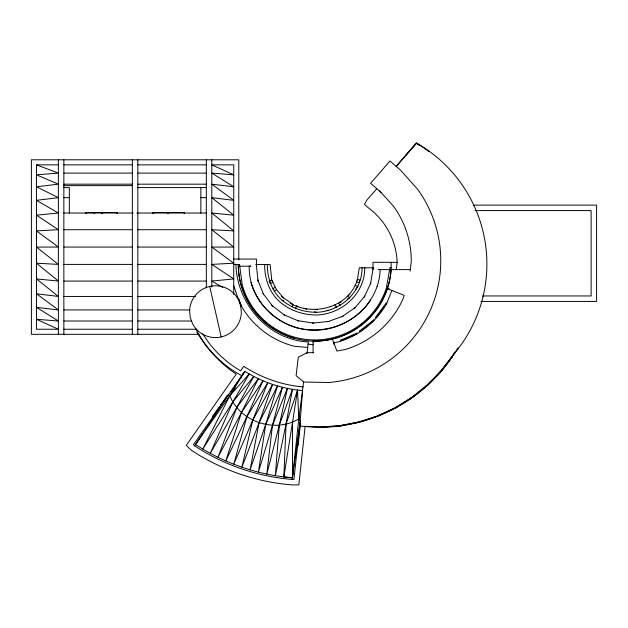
<?xml version="1.0" encoding="UTF-8"?>
<svg xmlns="http://www.w3.org/2000/svg" width="628" height="628" viewBox="0 0 628 628"><rect width="100%" height="100%" fill="white"/><g stroke="black" fill="none" stroke-linecap="round" stroke-linejoin="round"><path stroke-width="0.94" d="M299.996 422.754L293.935 479.447L292.295 479.447L298.763 418.915L297.531 390.059L292.46 389.321L286.078 423.955L283.84 476.927L292.467 477.806L300.231 420.548L302.625 390.6L297.531 390.059L292.601 421.883L292.428 477.806C258.022 474.972 224.408 463.425 195.536 444.506L202.656 433.94M298.991 416.034L298.763 418.915L300.231 420.548L300.231 426.027A161.624 161.624 0 0 0 454.884 352.151M292.428 477.806L292.295 479.447A209.587 209.587 0 0 1 194.586 445.849L193.416 444.695L243.907 372.71M410.163 271.147L411.262 261.499A92.654 92.654 0 0 0 393.756 206.588L379.712 190.904M313.584 352.646L307.084 352.732L298.284 357.214L296.11 375.63L303.63 382.036L298.763 418.915C274.679 433.485 240.155 421.867 229.777 395.703L228.427 394.784L194.586 445.849L235.312 387.821M306.974 353.69L308.356 341.962C268.203 340.054 236.795 303.512 235.9 264.223L233.734 264.537L239.48 264.537L242.298 285.088A75.329 75.329 0 0 0 386.291 288.315L389.941 267.803L391.134 267.803M396.292 269.616L397.147 262.057A70.94 70.94 0 0 0 368.565 207.994L364.436 204.39L366.713 200.277L376.808 188.683M364.782 267.803C365.033 293.629 341.679 314.314 316.63 314.997C303.512 315.091 290.709 310.813 280.535 302.484C269.412 292.938 264.592 278.911 264.647 264.537M362.042 267.803C362.317 292.334 339.96 311.786 316.229 312.289C303.795 312.297 291.675 308.183 282.082 300.223C271.728 291.196 267.222 278.031 267.387 264.537M283.84 476.927L292.601 421.883M357.316 280.269L359.302 267.803L373.691 267.803M370.449 284.303L373.079 268.658M238.295 264.537L238.295 266.186L250.949 266.178L249.253 266.139C248.209 300.639 279.067 329.621 312.885 330.147C346.735 331.388 379.163 304.164 380.175 269.616L410.335 269.616M391.134 262.323C392.681 305.334 356.013 341.962 313.074 341.114C272.874 340.086 239.244 306.386 238.295 266.186A76.506 76.506 0 0 0 293.857 338.217M356.602 282.011L357.191 279.334L359.852 279.915L359.271 282.592L356.602 282.011C347.143 307.861 313.262 316.261 290.285 303.348M297.531 390.059L286.078 423.955L275.3 475.679L279.327 425.101L287.42 388.387L292.46 389.321L279.327 425.101L266.822 474.085L272.489 425.282L282.427 387.256L287.42 388.387L272.489 425.282L258.406 472.138L265.691 424.504L277.482 385.922L282.427 387.256L265.691 424.504L250.093 469.846L259.066 422.785L272.591 384.399L277.482 385.922L259.066 422.785L241.874 467.208L252.746 420.156L267.764 382.688L272.591 384.399L252.746 420.156L233.773 464.233L246.859 416.662L263.006 380.788L267.764 382.688L246.859 416.662L225.797 460.928L241.521 412.376L258.328 378.7L263.006 380.788L241.521 412.376L217.971 457.286L236.842 407.391L253.736 376.423L258.328 378.7L236.842 407.391L210.302 453.33L232.902 401.794L249.238 373.974L253.736 376.423L232.902 401.794L202.805 449.059L229.777 395.703L244.834 371.352L249.238 373.974L229.777 395.703M292.083 306.966L293.025 304.392L281.305 296.314M295.702 308.254L296.628 305.703L298.049 306.786M391.88 290.466L386.754 303.324L375.944 317.823L375.505 317.493L386.314 302.994L386.754 303.324A81.718 81.718 0 0 1 337.66 342.072L333.735 342.637L333.986 344.372M364.091 297.342L370.889 282.883M377.114 286.384L377.475 285.669M357.944 286.431L355.566 289.477M231.143 391.676L244.284 372.169M241.749 375.882L244.834 371.352M370.763 299.901C355.228 323.946 324.244 334.983 296.785 327.745C274.962 321.505 257.197 304.242 251.012 282.31M354.38 308.411L364.884 296.118M396.205 166.373L416.482 143.074A115.466 115.466 0 0 1 428.791 151.599M396.197 166.357L416.482 143.074L419.151 145.398M405.688 155.469L416.482 143.074A139.181 139.181 0 0 1 452.843 355.283M274.326 291.384L276.399 289.594L271.728 279.868L270.126 264.537L255.745 264.537M349.82 294.344L347.669 296.173L349.851 297.829L347.237 299.077M273.062 288.801L275.229 287.161M341.946 316.748L355.44 307.453M339.379 302.814L341.122 301.99M238.365 299.603L238.876 299.415L241.223 305.75L240.712 305.938L241.34 312.666A25.889 25.889 0 0 1 192.576 323.789L190.221 317.446L189.593 310.719A25.889 25.889 0 0 1 238.365 299.603L240.72 306.04M238.459 299.862L238.97 299.666M240.618 305.679L241.128 305.491M327.628 321.764L343.186 316.112M334.85 307.1L336.655 306.919L334.975 304.721M312.399 323.09L328.962 321.458M36.455 164.858L58.38 173.1L36.455 174.827L58.38 184.177L36.455 186.767L58.38 197.655L36.455 200.34L58.38 213.033L36.455 215.184L58.38 229.715L36.455 230.9L58.38 247.055L36.455 247.055L58.38 264.396L36.455 263.203L58.38 281.069L36.455 278.918L58.38 296.447L36.455 293.763L58.38 309.934L36.455 307.343L58.38 321.01L36.455 319.275L58.38 329.253L36.455 329.253L36.455 164.858L58.38 164.858M63.86 164.858L132.359 164.858M137.838 164.858L206.337 164.858M63.86 173.1L132.359 173.1M137.838 173.1L206.337 173.1M63.86 184.177L132.359 184.177M137.838 184.177L206.337 184.177M63.86 185.637L132.359 185.637M63.86 187.591L69.339 187.591L69.339 213.033M137.838 187.591L206.337 187.591M63.86 197.655L69.339 197.655M200.85 197.655L206.337 197.655M473.363 205.097L596.6 205.097L596.6 301.432L480.954 301.432M474.933 210.576L591.121 210.576L591.121 295.953L482.39 295.953M63.86 213.033L133.222 213.033M136.967 213.033L206.337 213.033M93.996 213.418L94.64 213.418M63.86 229.715L132.359 229.715M137.838 229.715L206.337 229.715M36.455 231.559L36.455 239.307M63.86 247.055L132.359 247.055M137.838 247.055L206.337 247.055M36.455 254.795L36.455 262.543M233.734 259.058L256.428 259.058L256.428 266.178M397.147 262.323L373.001 262.323L373.001 269.569M63.86 264.396L132.359 264.396M137.838 264.396L206.337 264.396M63.86 281.069L132.359 281.069M137.838 281.069L206.337 281.069M389.14 288.684L387.413 288.684L404.189 295.372L402.846 299.36A92.654 92.654 0 0 1 345.816 349.356L336.914 351.091L332.4 339.081M63.86 296.447L132.359 296.447M137.838 296.447L195.567 296.447M63.86 309.934L132.359 309.934M137.838 309.934L189.695 309.934M63.86 321.01L132.359 321.01M137.838 321.01L191.658 321.01M63.86 329.253L132.359 329.253M137.838 329.253L196.548 329.253M199.147 334.308L31.4 334.308L31.4 159.795L238.789 159.795L238.789 259.788M307.712 347.417L294.438 346.295A85.487 85.487 0 0 1 241.992 307.171L237.47 296.659L233.734 285.748M303.63 382.036L329.245 382.476A122.154 122.154 0 0 0 417.683 189.334L400.342 169.968L390.004 160.98L370.606 183.282L380.937 192.278M237.871 264.529L239.48 264.537M319.636 427.15L305.13 426.318L298.857 484.926L292.012 484.926L282.961 483.992A215.066 215.066 0 0 1 199.147 455.174L191.171 450.174L186.273 445.346L236.23 374.107L231.559 370.928A135.373 135.373 0 0 1 203.99 342.998L196.894 332.275M315.821 309.58L317.658 309.69M326.85 310.24L328.687 310.35M299.572 426.71L300.121 426.773L299.532 432.221L298.991 432.166M299.54 426.985L300.09 427.048M299.022 431.891L299.564 431.946M298.873 433.249L299.423 433.312L298.857 438.587L298.308 438.525M298.842 433.524L299.391 433.587M298.339 438.258L298.881 438.313M298.174 439.788L298.716 439.851L298.135 445.299L297.594 445.236M298.143 440.063L298.692 440.118M297.625 444.969L298.167 445.024M308.097 344.144L313.074 344.725M303.057 386.926C281.964 385.074 261.476 377.852 243.727 366.336L240.689 370.803L238.954 369.821A105.661 105.661 0 0 1 204.665 336.765L202.805 333.743M297.319 320.618L313.757 323.122M303.999 308.387L306.621 309.227M314.479 311.731L316.229 312.289M355.181 285.481L357.756 286.368M282.082 300.223L283.903 300.914M283.432 314.526L298.638 320.994M222.775 287.42L211.817 281.069L233.734 278.918L211.817 264.396L233.734 263.203L211.817 247.055L233.734 247.055L211.817 229.715L233.734 230.9L211.817 213.033L233.734 215.184L211.817 197.655L233.734 200.34L211.817 184.177L233.734 186.767L211.817 173.1L233.734 174.827L211.817 164.858L233.734 164.858L233.734 294.454M227.815 395.664L227.36 395.35L224.22 399.832L224.667 400.146M227.203 395.569L227.658 395.883M224.377 399.612L224.824 399.926M224.039 401.049L223.584 400.727L220.444 405.217L220.891 405.531M223.427 400.954L223.882 401.268M220.601 404.989L221.048 405.303M220.012 406.787L219.557 406.473L216.417 410.955L216.864 411.269M219.4 406.693L219.855 407.007M216.574 410.736L217.021 411.05M216.236 412.172L215.781 411.858L212.641 416.34L213.088 416.654M215.624 412.078L216.079 412.392M212.798 416.113L213.245 416.435M451.563 356.963L452.003 357.293M441.28 370.481L441.72 370.81M271.72 305.239L284.641 315.232M427.629 384.603L428.021 384.988M276.399 289.594L283.628 297.962M373.228 320.335L373.574 320.767M359.891 330.854L360.236 331.286M338.508 303.23L340.18 305.404M262.959 293.425L272.725 306.252M410.147 398.419L410.437 398.882M395.719 407.384L396.001 407.847M393.34 408.553L393.568 409.056M356.531 333.35L356.751 333.853M340.925 340.062L341.145 340.564M257.747 279.9L263.689 294.697M391.134 269.616A76.506 76.506 0 0 1 313.074 341.114L313.639 342.629M375.418 416.576L375.591 417.102M359.255 421.804L359.428 422.322M209.713 286.447L221.221 336.938M356.665 422.369L356.767 422.911M339.984 425.588L340.086 426.129M256.397 265.589L258.108 281.344M337.346 425.839L337.385 426.388M313.074 341.114L313.074 352.842M211.817 159.795L211.817 287.004M206.337 159.795L206.337 287.969M200.85 187.591L200.85 213.033M184.412 213.033L184.412 212.484L152.902 212.484L152.902 213.033M184.137 212.484L184.137 213.583M168.249 212.484L168.249 213.583M167.7 212.484L167.7 213.583M153.177 212.484L153.177 213.583M137.838 159.795L137.838 334.308M132.359 159.795L132.359 334.308M117.287 213.033L117.287 212.484L85.777 212.484L85.777 213.033M117.012 212.484L117.012 213.583M102.49 212.484L102.49 213.583M101.94 212.484L101.94 213.583M86.052 212.484L86.052 213.583M63.86 159.795L63.86 334.308M58.38 159.795L58.38 334.308M457.985 347.818A161.663 161.663 0 0 1 435.416 377.507M434.081 378.88A161.663 161.663 0 0 1 409.048 399.651M407.446 400.711A161.663 161.663 0 0 1 389.109 411.089M387.374 411.913A161.663 161.663 0 0 1 378.574 415.712M377.687 416.066A161.663 161.663 0 0 1 356.673 422.668M354.804 423.107A161.663 161.663 0 0 1 352.936 423.515M351.052 423.916A161.663 161.663 0 0 1 346.342 424.795M341.608 425.541A161.663 161.663 0 0 1 337.809 426.035M334.952 426.349A161.663 161.663 0 0 1 332.086 426.608M326.34 426.977A161.663 161.663 0 0 1 323.467 427.087M241.843 375.748A109.398 109.398 0 0 1 195.983 329.253M451.893 356.523L440.95 370.92L441.382 371.25L452.333 356.853L451.893 356.523M439.859 372.035L427.244 384.995L427.637 385.38L440.252 372.42L439.859 372.035M426.027 385.977L411.937 397.304L412.282 397.736L426.373 386.401L426.027 385.977M373.66 319.997L359.467 331.199L359.805 331.623L373.998 320.421L373.66 319.997M410.61 398.128L395.248 407.666L395.538 408.137L410.9 398.592L410.61 398.128M271.547 279.915L269.176 281.25L270.527 283.636L272.897 282.302L271.547 279.915M393.834 408.326L377.428 415.932L377.656 416.427L394.062 408.82L393.834 408.326M357.034 333.138L340.423 340.282L340.643 340.784L357.254 333.641L357.034 333.138M375.944 416.411L358.737 421.969L358.902 422.487L376.109 416.929L375.944 416.411M357.199 422.267L339.45 425.698L339.552 426.231L357.308 422.801L357.199 422.267M337.888 425.8L319.848 427.056L319.887 427.597L337.927 426.349L337.888 425.8M378.535 269.569L380.175 269.616L378.535 269.569"/></g></svg>
